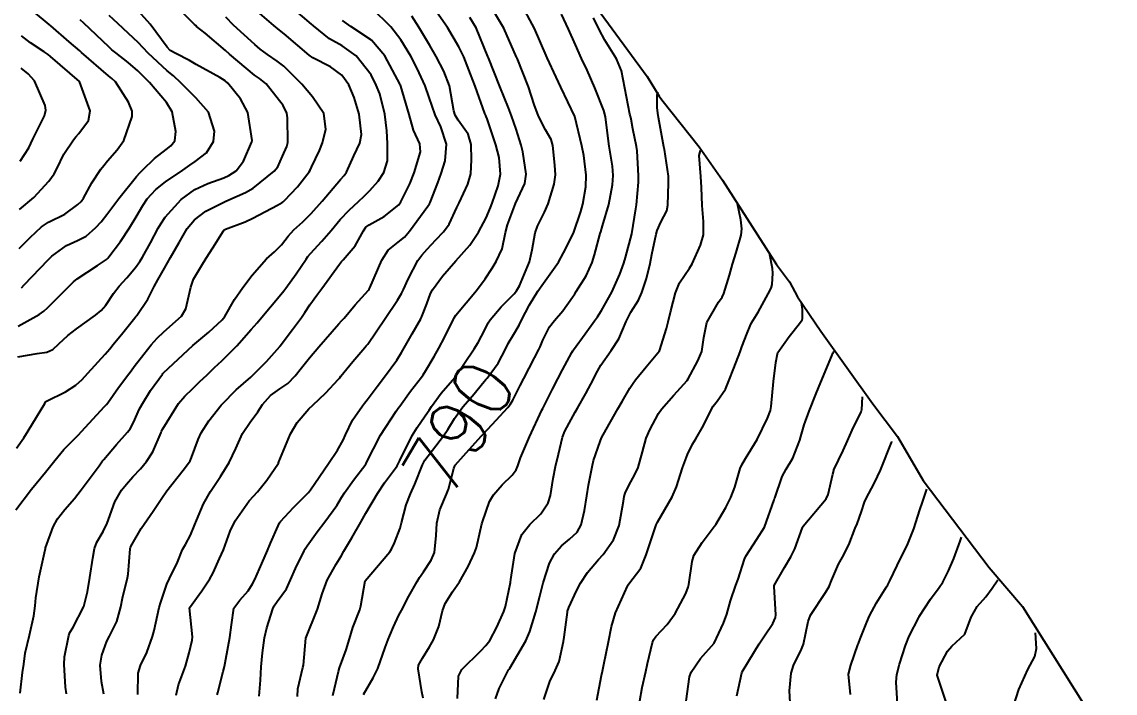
# Model space of a CAD drawing. Header units: metres. Extents: x 307586 to 320046, y 7427249 to 7434250.
# Drawn here: x 318134.6 to 318209.6, y 7431300.6 to 7431346.7 of the extents above; entities that cross this region are included whole.
import ezdxf
from ezdxf.enums import TextEntityAlignment as Align

# ---------------------------------------------------------------- set-up
doc = ezdxf.new("R2010")
doc.units = ezdxf.units.M
doc.header["$MEASUREMENT"] = 0
for name, color, linetype in [('Area', 45, 'Continuous'), ('Cotas', 45, 'Continuous'), ('Curvas de Nivel 1m', 11, 'Continuous'), ('Curvas de Nivel 5m', 15, 'Continuous')]:
    doc.layers.add(name, color=color, linetype=linetype)
doc.styles.add('Style-STANDARD', font='STANDARD.shx')

msp = doc.modelspace()

# ---------------------------------------------------------------- linework, layer by layer
at = {"layer": 'Area'}
msp.add_polyline3d([(318172.898, 7431349.153, 803.988), (318177.447, 7431342.919, 803.649), (318178.276, 7431341.58, 799.099), (318178.468, 7431341.323, 794.149), (318181.028, 7431338.099, 808.138), (318182.611, 7431335.814, 795.259), (318186.318, 7431330.028, 808.178), (318187.218, 7431328.85, 802.849), (318187.769, 7431327.82, 807.199), (318189.366, 7431325.457, 810.708), (318192.925, 7431320.469, 820.938), (318194.623, 7431318.224, 809.199), (318196.376, 7431315.206, 814.669), (318200.922, 7431309.245, 808.078), (318203.189, 7431306.574, 817.078), (318209.553, 7431296.433, 819.821)], dxfattribs=at)
at = {"layer": 'Curvas de Nivel 1m', "flags": 128}
for points, elevation in [([(318134.283, 7431323.685), (318135.604, 7431323.928), (318136.287, 7431324.01), (318136.687, 7431324.198), (318137.11, 7431324.592), (318137.727, 7431325.157), (318138.303, 7431325.616), (318139.614, 7431326.56), (318140.003, 7431326.869), (318140.323, 7431327.242), (318140.849, 7431328.031), (318141.237, 7431328.541), (318141.761, 7431329.123), (318142.356, 7431329.812), (318142.66, 7431330.227), (318142.839, 7431330.525), (318143.378, 7431331.52), (318143.916, 7431332.515), (318144.091, 7431332.818), (318144.401, 7431333.277), (318145.495, 7431334.494), (318146.42, 7431335.164), (318147.32, 7431335.575), (318148.428, 7431335.978), (318148.765, 7431336.122), (318149.259, 7431336.452), (318149.773, 7431337.117), (318150.344, 7431338.441), (318150.361, 7431338.544), (318150.056, 7431340.444), (318149.563, 7431341.383), (318148.7, 7431342.458), (318148.515, 7431342.625), (318148.134, 7431342.847), (318146.526, 7431343.752), (318146.068, 7431344.027), (318145.115, 7431344.501), (318144.738, 7431344.71), (318144.537, 7431344.933), (318143.362, 7431346.522), (318142.566, 7431347.399)], 779), ([(318134.37, 7431331.13), (318135.131, 7431331.87), (318135.917, 7431332.607), (318136.396, 7431332.926), (318137.501, 7431333.49), (318138.408, 7431334.137), (318138.631, 7431334.358), (318138.792, 7431334.576), (318139.375, 7431335.619), (318139.985, 7431336.564), (318140.18, 7431336.82), (318140.442, 7431337.145), (318141.104, 7431337.899), (318141.562, 7431338.544), (318142.125, 7431340.181), (318142.127, 7431340.535), (318141.878, 7431341.153), (318140.977, 7431342.553), (318140.747, 7431342.788), (318140.517, 7431342.979), (318138.654, 7431344.579), (318138.534, 7431344.682), (318137.816, 7431345.311), (318136.551, 7431346.397), (318136.44, 7431346.49), (318136.304, 7431346.604), (318134.574, 7431348.038)], 776), ([(318134.445, 7431300.623), (318134.606, 7431302.039), (318134.698, 7431302.62), (318134.798, 7431303.376), (318135.079, 7431304.615), (318135.392, 7431305.936), (318135.487, 7431306.609), (318135.53, 7431307.16), (318135.76, 7431308.605), (318136.12, 7431310.26), (318136.184, 7431310.538), (318136.197, 7431310.599), (318136.707, 7431312.032), (318137.004, 7431312.591), (318137.522, 7431313.224), (318138.167, 7431313.967), (318138.637, 7431314.573), (318139.86, 7431316.226), (318140.102, 7431316.551), (318140.142, 7431316.603), (318140.195, 7431316.663), (318141.062, 7431317.689), (318141.813, 7431318.534), (318141.993, 7431318.765), (318142.23, 7431319.197), (318142.645, 7431320.12), (318142.851, 7431320.524), (318143.393, 7431321.382), (318144.205, 7431322.511), (318144.234, 7431322.549), (318144.274, 7431322.591), (318146.293, 7431324.48), (318147.388, 7431325.383), (318148.311, 7431326.235), (318148.481, 7431326.457), (318149.156, 7431327.622), (318149.715, 7431328.439), (318150.352, 7431329.306), (318151.344, 7431330.425), (318151.899, 7431330.888), (318152.377, 7431331.37), (318152.823, 7431331.969), (318153.215, 7431332.402), (318153.833, 7431332.962), (318154.404, 7431333.524), (318155.168, 7431334.379), (318156.428, 7431335.859), (318156.666, 7431336.122), (318156.829, 7431336.356), (318157.331, 7431337.47), (318157.745, 7431338.347), (318157.867, 7431338.948), (318157.7, 7431340.348), (318157.369, 7431341.482), (318156.998, 7431342.355), (318156.519, 7431343.018), (318155.736, 7431343.583), (318154.531, 7431344.206), (318154.269, 7431344.393), (318152.547, 7431345.845), (318152.235, 7431346.1), (318151.849, 7431346.421), (318150.569, 7431347.526)], 782), ([(318137.635, 7431300.584), (318137.567, 7431301.027), (318137.471, 7431302.586), (318137.5, 7431303.123), (318137.781, 7431304.583), (318137.857, 7431304.78), (318138.058, 7431305.101), (318138.805, 7431306.569), (318139.071, 7431307.582), (318139.216, 7431308.563), (318139.43, 7431309.874), (318139.543, 7431310.559), (318139.706, 7431310.979), (318140.141, 7431311.723), (318140.409, 7431312.287), (318140.505, 7431312.546), (318140.952, 7431313.755), (318141.401, 7431314.538), (318141.746, 7431314.966), (318142.182, 7431315.453), (318142.693, 7431316.02), (318143.124, 7431316.521), (318143.549, 7431317.171), (318144.119, 7431318.511), (318144.147, 7431318.587), (318144.225, 7431318.745), (318145.32, 7431320.494), (318145.744, 7431320.994), (318146.258, 7431321.498), (318146.76, 7431321.981), (318147.276, 7431322.47), (318147.789, 7431322.953), (318148.283, 7431323.424), (318149.305, 7431324.445), (318150.304, 7431325.559), (318150.697, 7431326.038), (318151.016, 7431326.423), (318151.618, 7431327.122), (318152.336, 7431327.972), (318152.526, 7431328.223), (318152.661, 7431328.407), (318153.376, 7431329.377), (318154.058, 7431330.393), (318154.184, 7431330.573), (318154.369, 7431330.783), (318155.141, 7431331.619), (318155.781, 7431332.369), (318156.4, 7431333.107), (318157.004, 7431333.757), (318157.647, 7431334.348), (318158.041, 7431334.72), (318158.421, 7431335.106), (318159.014, 7431335.747), (318159.398, 7431336.33), (318159.633, 7431337.146), (318159.652, 7431338.328), (318159.595, 7431339.206), (318159.467, 7431340.33), (318159.114, 7431341.724), (318158.878, 7431342.336), (318158.52, 7431343.039), (318157.506, 7431344.35), (318156.54, 7431345.028), (318155.673, 7431345.501), (318154.574, 7431346.39), (318154.553, 7431346.411), (318154.435, 7431346.511), (318152.578, 7431348.083)], 783), ([(318147.959, 7431300.505), (318148.006, 7431300.665), (318148.379, 7431302.104), (318148.46, 7431302.454), (318148.552, 7431302.967), (318148.829, 7431304.448), (318148.936, 7431305.321), (318149.106, 7431306.445), (318149.526, 7431306.994), (318150.091, 7431307.647), (318150.394, 7431308.132), (318150.544, 7431308.426), (318151.027, 7431309.508), (318151.414, 7431310.417), (318151.621, 7431310.925), (318152.148, 7431312.095), (318152.247, 7431312.313), (318152.314, 7431312.408), (318153.201, 7431313.361), (318154.172, 7431314.333), (318154.221, 7431314.389), (318154.353, 7431314.564), (318155.595, 7431316.369), (318156.212, 7431317.283), (318156.595, 7431317.98), (318156.755, 7431318.355), (318157.234, 7431319.348), (318157.936, 7431320.343), (318158.076, 7431320.511), (318158.249, 7431320.743), (318158.932, 7431321.661), (318159.446, 7431322.322), (318160.285, 7431323.473), (318160.609, 7431323.988), (318160.796, 7431324.305), (318161.344, 7431325.263), (318161.923, 7431326.294), (318162.053, 7431326.565), (318162.333, 7431327.321), (318162.594, 7431328.034), (318162.727, 7431328.286), (318163.408, 7431329.223), (318164.339, 7431330.27), (318165.282, 7431331.354), (318165.887, 7431332.248), (318166.403, 7431333.222), (318166.711, 7431333.936), (318166.821, 7431334.236), (318167.231, 7431335.432), (318167.398, 7431336.23), (318167.31, 7431337.376), (318167.086, 7431338.234), (318166.481, 7431340.022), (318166.417, 7431340.175), (318166.385, 7431340.241), (318166.331, 7431340.396), (318165.658, 7431342.253), (318165.348, 7431343.084), (318164.869, 7431344.265), (318164.543, 7431344.95), (318163.759, 7431346.278), (318162.58, 7431347.986)], 787), ([(318153.481, 7431300.395), (318153.483, 7431300.923), (318153.847, 7431302.392), (318153.878, 7431302.548), (318154.053, 7431304.39), (318154.835, 7431306.379), (318155.156, 7431307.441), (318155.496, 7431308.369), (318156.114, 7431309.466), (318156.456, 7431310.021), (318156.651, 7431310.355), (318157.209, 7431311.277), (318157.815, 7431312.343), (318157.936, 7431312.561), (318158.159, 7431312.969), (318158.954, 7431314.328), (318159.449, 7431315.056), (318160.199, 7431316.067), (318160.296, 7431316.214), (318160.346, 7431316.309), (318160.485, 7431316.586), (318161.338, 7431318.299), (318161.672, 7431318.852), (318162.237, 7431319.65), (318162.493, 7431320.034), (318162.661, 7431320.286), (318163.336, 7431321.2), (318164.273, 7431322.27), (318165.594, 7431324.25), (318165.862, 7431324.685), (318166.313, 7431325.548), (318166.54, 7431326.017), (318166.677, 7431326.236), (318167.442, 7431327.119), (318168.341, 7431328.027), (318168.491, 7431328.218), (318168.692, 7431328.562), (318169.385, 7431330.21), (318169.561, 7431331.023), (318169.77, 7431332.206), (318169.94, 7431332.662), (318170.407, 7431333.617), (318170.659, 7431334.196), (318171.087, 7431335.536), (318171.158, 7431336.189), (318171.112, 7431336.852), (318170.982, 7431338.192), (318170.864, 7431338.591), (318170.474, 7431339.266), (318170, 7431340.205), (318169.707, 7431340.995), (318169.306, 7431342.212), (318168.532, 7431344.174), (318168.514, 7431344.22), (318168.5, 7431344.254), (318167.624, 7431346.229), (318166.581, 7431348.007)], 789), ([(318134.159, 7431313.193), (318135.231, 7431314.614), (318136.185, 7431315.782), (318136.553, 7431316.233), (318136.831, 7431316.594), (318137.45, 7431317.342), (318138.216, 7431318.118), (318138.442, 7431318.354), (318138.644, 7431318.574), (318140.24, 7431320.277), (318140.366, 7431320.424), (318140.451, 7431320.548), (318141.203, 7431321.596), (318141.909, 7431322.534), (318142.068, 7431322.739), (318142.278, 7431323.025), (318142.921, 7431323.889), (318143.443, 7431324.519), (318143.841, 7431324.971), (318144.302, 7431325.419), (318145.522, 7431326.492), (318145.819, 7431326.989), (318146.145, 7431328.483), (318146.348, 7431329.019), (318146.894, 7431329.938), (318147.215, 7431330.471), (318147.671, 7431331.169), (318148.391, 7431332.335), (318148.443, 7431332.408), (318148.54, 7431332.459), (318149.882, 7431332.961), (318150.4, 7431333.197), (318152.098, 7431334.103), (318152.412, 7431334.271), (318152.492, 7431334.33), (318152.576, 7431334.408), (318153.472, 7431335.35), (318154.28, 7431336.392), (318154.337, 7431336.488), (318154.438, 7431336.701), (318154.985, 7431337.852), (318155.182, 7431338.379), (318155.412, 7431339.315), (318155.269, 7431340.378), (318154.5, 7431341.533), (318153.774, 7431342.397), (318152.525, 7431343.643), (318152.082, 7431343.97), (318151.402, 7431344.427), (318150.909, 7431344.807), (318150.54, 7431345.118), (318149.092, 7431346.455), (318148.561, 7431346.982)], 781), ([(318134.305, 7431325.796), (318135.753, 7431326.608), (318136.081, 7431326.838), (318136.32, 7431327.066), (318137.09, 7431327.834), (318137.845, 7431328.585), (318138.097, 7431328.831), (318138.347, 7431329.037), (318139.761, 7431329.963), (318140.361, 7431330.378), (318140.454, 7431330.458), (318140.529, 7431330.548), (318141.326, 7431331.599), (318141.953, 7431332.537), (318142.401, 7431333.289), (318142.858, 7431334.076), (318143.162, 7431334.523), (318143.765, 7431335.171), (318144.425, 7431335.699), (318145.595, 7431336.493), (318146.082, 7431336.842), (318146.442, 7431337.091), (318147.236, 7431337.687), (318147.701, 7431338.468), (318147.773, 7431339.164), (318147.376, 7431340.471), (318146.498, 7431341.467), (318145.47, 7431342.496), (318144.976, 7431342.962), (318144.521, 7431343.315), (318143.229, 7431344.523), (318142.54, 7431345.248), (318141.883, 7431345.876), (318141.153, 7431346.551), (318140.561, 7431347.111)], 778), ([(318134.535, 7431328.432), (318134.728, 7431328.624), (318136.36, 7431330.341), (318136.489, 7431330.471), (318136.628, 7431330.597), (318137.636, 7431331.326), (318138.379, 7431331.666), (318138.983, 7431331.972), (318139.637, 7431332.568), (318139.997, 7431332.964), (318140.402, 7431333.456), (318141.223, 7431334.548), (318142.428, 7431336.07), (318142.652, 7431336.307), (318142.872, 7431336.526), (318143.654, 7431337.309), (318144.454, 7431337.925), (318144.793, 7431338.17), (318145.051, 7431338.501), (318145.125, 7431339.156), (318144.868, 7431340.504), (318144.493, 7431341.15), (318143.32, 7431342.522), (318142.521, 7431343.323), (318141.865, 7431343.879), (318141.001, 7431344.553), (318140.741, 7431344.763), (318140.537, 7431344.95), (318138.826, 7431346.577), (318138.557, 7431346.82)], 777), ([(318140.176, 7431300.548), (318140.016, 7431301.42), (318139.926, 7431302.552), (318140.04, 7431303.233), (318140.394, 7431304.202), (318140.57, 7431304.545), (318141.072, 7431305.531), (318141.346, 7431306.537), (318141.467, 7431307.152), (318141.81, 7431308.533), (318141.855, 7431308.783), (318142, 7431310.531), (318142.026, 7431310.63), (318142.128, 7431310.852), (318142.747, 7431311.921), (318143.155, 7431312.52), (318143.571, 7431313.104), (318144.168, 7431313.995), (318144.517, 7431314.505), (318145.629, 7431315.93), (318146.064, 7431316.482), (318146.111, 7431316.565), (318146.197, 7431316.78), (318146.666, 7431318.026), (318146.863, 7431318.474), (318147.386, 7431319.314), (318148.242, 7431320.388), (318148.303, 7431320.459), (318149.274, 7431321.428), (318150.271, 7431322.308), (318150.338, 7431322.363), (318150.411, 7431322.429), (318151.336, 7431323.365), (318152.261, 7431324.41), (318152.276, 7431324.427), (318152.293, 7431324.451), (318153.131, 7431325.575), (318153.746, 7431326.396), (318153.98, 7431326.732), (318154.326, 7431327.25), (318154.798, 7431327.921), (318155.136, 7431328.378), (318156.36, 7431330.059), (318156.492, 7431330.228), (318156.607, 7431330.358), (318157.415, 7431331.312), (318157.988, 7431332.344), (318158.158, 7431332.58), (318158.397, 7431332.752), (318159.406, 7431333.327), (318160.411, 7431334.129), (318160.554, 7431334.318), (318161.174, 7431335.567), (318161.468, 7431336.305), (318161.916, 7431337.757), (318161.862, 7431338.299), (318161.419, 7431339.252), (318161.124, 7431340.31), (318160.562, 7431342.269), (318160.544, 7431342.32), (318160.535, 7431342.342), (318160.514, 7431342.384), (318159.454, 7431344.331), (318158.549, 7431345.409), (318157.129, 7431346.354), (318156.559, 7431346.763)], 784), ([(318145.15, 7431300.493), (318145.307, 7431301.197), (318145.781, 7431302.484), (318146.042, 7431303.387), (318146.257, 7431304.272), (318146.269, 7431304.478), (318146.073, 7431306.48), (318146.908, 7431307.654), (318147.468, 7431308.466), (318147.691, 7431308.88), (318148.117, 7431309.854), (318148.386, 7431310.456), (318148.861, 7431311.731), (318149.193, 7431312.444), (318150.167, 7431313.826), (318150.453, 7431314.145), (318150.722, 7431314.425), (318151.373, 7431315.226), (318152.157, 7431316.41), (318152.17, 7431316.434), (318152.194, 7431316.494), (318152.757, 7431317.863), (318152.989, 7431318.402), (318153.442, 7431319.187), (318154.24, 7431320.126), (318154.519, 7431320.386), (318155.404, 7431321.224), (318156.269, 7431322.131), (318156.376, 7431322.254), (318156.454, 7431322.358), (318157.264, 7431323.369), (318158.099, 7431324.342), (318158.19, 7431324.445), (318158.295, 7431324.573), (318159.49, 7431326.322), (318160.336, 7431327.592), (318160.601, 7431328.046), (318160.733, 7431328.306), (318161.072, 7431329.025), (318161.714, 7431330.3), (318161.994, 7431330.67), (318162.375, 7431331.089), (318162.95, 7431331.719), (318163.489, 7431332.279), (318163.871, 7431332.803), (318164.41, 7431333.929), (318164.559, 7431334.268), (318165.157, 7431335.534), (318165.362, 7431336.256), (318165.397, 7431337.2), (318165.394, 7431338.256), (318165.179, 7431338.968), (318164.48, 7431339.937), (318164.284, 7431340.272), (318164.197, 7431340.563), (318163.893, 7431342.276), (318163.519, 7431343.284), (318162.991, 7431344.285), (318162.544, 7431345.058), (318161.795, 7431346.302), (318161.322, 7431347.061)], 786), ([(318150.831, 7431300.422), (318150.927, 7431301.513), (318150.977, 7431302.421), (318151.073, 7431303.39), (318151.213, 7431304.418), (318151.362, 7431305.115), (318151.773, 7431306.413), (318151.872, 7431306.616), (318152.08, 7431306.905), (318152.719, 7431307.779), (318153, 7431308.401), (318153.325, 7431309.184), (318153.922, 7431310.392), (318153.995, 7431310.522), (318154.128, 7431310.73), (318154.83, 7431311.692), (318155.347, 7431312.372), (318156.164, 7431313.499), (318156.49, 7431314.037), (318156.685, 7431314.355), (318157.303, 7431315.232), (318158.153, 7431316.341), (318158.17, 7431316.373), (318158.204, 7431316.444), (318159.164, 7431318.326), (318160.239, 7431319.965), (318160.384, 7431320.166), (318160.482, 7431320.308), (318161.23, 7431321.329), (318161.972, 7431322.293), (318162.097, 7431322.47), (318162.278, 7431322.767), (318162.847, 7431323.725), (318163.161, 7431324.281), (318163.554, 7431325.028), (318164.181, 7431326.271), (318164.228, 7431326.367), (318164.326, 7431326.542), (318165.745, 7431328.249), (318166.351, 7431329.04), (318166.817, 7431329.777), (318167.108, 7431330.233), (318167.512, 7431331.093), (318167.743, 7431332.227), (318167.874, 7431332.749), (318168.413, 7431334.22), (318169.063, 7431335.585), (318169.145, 7431336.213), (318168.919, 7431337.754), (318168.81, 7431338.217), (318168.474, 7431339.306), (318168.152, 7431340.223), (318167.946, 7431340.771), (318167.357, 7431342.232), (318166.567, 7431344.206), (318166.552, 7431344.24), (318166.534, 7431344.288), (318165.728, 7431346.253), (318165.289, 7431346.978)], 788), ([(318158.006, 7431300.541), (318158.667, 7431301.687), (318158.97, 7431302.326), (318159.494, 7431303.764), (318159.693, 7431304.315), (318159.797, 7431304.573), (318160.066, 7431305.176), (318160.42, 7431305.965), (318160.593, 7431306.305), (318161.114, 7431307.279), (318161.668, 7431308.294), (318161.836, 7431308.562), (318162.11, 7431308.957), (318162.644, 7431309.758), (318162.864, 7431310.283), (318162.977, 7431311.445), (318163.025, 7431312.281), (318163.244, 7431313.197), (318163.694, 7431314.275), (318163.825, 7431314.627), (318164.199, 7431316.03), (318164.255, 7431316.216), (318164.287, 7431316.269), (318164.859, 7431316.91), (318166.059, 7431318.242), (318166.225, 7431318.422), (318167.108, 7431319.358), (318167.888, 7431320.224), (318168.053, 7431320.415), (318168.25, 7431320.724), (318168.752, 7431321.727), (318168.996, 7431322.209), (318169.723, 7431323.634), (318170.018, 7431324.194), (318170.107, 7431324.381), (318170.303, 7431324.844), (318170.756, 7431325.746), (318171.093, 7431326.182), (318171.663, 7431326.844), (318172.339, 7431327.787), (318172.49, 7431328.02), (318172.591, 7431328.168), (318173.269, 7431329.245), (318173.672, 7431330.157), (318173.843, 7431330.683), (318174.236, 7431332.152), (318174.268, 7431332.277), (318174.398, 7431332.681), (318174.815, 7431334.144), (318175.08, 7431335.493), (318175.123, 7431336.14), (318175.08, 7431336.772), (318174.854, 7431338.144), (318174.802, 7431338.48), (318174.599, 7431340.148), (318174.49, 7431340.6), (318173.869, 7431342.156), (318173.336, 7431343.351), (318172.958, 7431344.166), (318172.547, 7431345.09), (318172.054, 7431346.178), (318171.589, 7431347.201)], 791), ([(318162.089, 7431300.289), (318162.009, 7431300.712), (318161.737, 7431302.293), (318161.778, 7431302.55), (318162.04, 7431303.025), (318162.526, 7431303.807), (318162.805, 7431304.282), (318163.157, 7431305.188), (318163.409, 7431306.277), (318163.59, 7431306.773), (318164.096, 7431307.579), (318164.585, 7431308.263), (318165.17, 7431309.311), (318165.618, 7431310.248), (318165.75, 7431310.624), (318166.119, 7431312.241), (318166.154, 7431312.366), (318166.642, 7431313.761), (318166.917, 7431314.233), (318167.502, 7431314.908), (318168.193, 7431315.584), (318168.478, 7431315.937), (318168.583, 7431316.214), (318168.77, 7431316.773), (318169.373, 7431318.203), (318170.241, 7431320.041), (318170.289, 7431320.143), (318170.315, 7431320.189), (318170.966, 7431321.48), (318171.329, 7431322.179), (318171.657, 7431322.799), (318172.291, 7431323.991), (318172.354, 7431324.107), (318172.392, 7431324.169), (318173.203, 7431325.267), (318173.848, 7431326.155), (318174.044, 7431326.435), (318174.33, 7431326.875), (318175.033, 7431328.14), (318175.586, 7431329.363), (318175.863, 7431330.128), (318175.977, 7431330.518), (318176.393, 7431332.12), (318176.685, 7431333.843), (318176.727, 7431334.117), (318176.866, 7431335.686), (318176.87, 7431336.116), (318176.761, 7431337.816), (318176.718, 7431338.117), (318176.475, 7431339.335), (318176.349, 7431339.99), (318176.323, 7431340.122), (318176.276, 7431340.333), (318175.919, 7431342.129), (318175.694, 7431343.301), (318175.356, 7431344.138), (318174.552, 7431345.421), (318174.167, 7431346.154), (318173.782, 7431346.947)], 792), ([(318134.44, 7431337.109), (318135.036, 7431338.04), (318135.327, 7431338.617), (318136.108, 7431340.235), (318136.209, 7431340.604), (318136.159, 7431340.933), (318135.439, 7431342.616), (318135.006, 7431343.111), (318134.522, 7431343.489)], 774), ([(318164.445, 7431300.263), (318164.507, 7431301.781), (318164.739, 7431302.259), (318166.046, 7431303.538), (318166.399, 7431303.887), (318166.664, 7431304.234), (318167.142, 7431305.154), (318167.619, 7431306.225), (318167.736, 7431306.574), (318168.078, 7431308.22), (318168.078, 7431308.245), (318168.105, 7431308.428), (318168.383, 7431310.216), (318168.848, 7431311.504), (318169.411, 7431312.201), (318170.16, 7431312.933), (318170.668, 7431313.685), (318170.823, 7431314.183), (318171.017, 7431315.356), (318171.178, 7431316.18), (318171.373, 7431317.017), (318171.657, 7431318.176), (318171.813, 7431318.588), (318172.235, 7431319.391), (318172.517, 7431319.89), (318172.679, 7431320.166), (318173.247, 7431321.171), (318173.764, 7431322.155), (318173.934, 7431322.496), (318174.283, 7431323.133), (318174.99, 7431324.14), (318175.503, 7431324.934), (318176.013, 7431326.125), (318176.329, 7431326.749), (318176.868, 7431327.584), (318177.098, 7431328.112), (318177.402, 7431329.06), (318177.649, 7431330.107), (318177.768, 7431330.71), (318178.08, 7431332.103), (318178.146, 7431332.352), (318178.401, 7431332.931), (318178.796, 7431333.709), (318178.868, 7431334.095), (318178.929, 7431335.601), (318178.909, 7431336.095), (318178.638, 7431337.922), (318178.608, 7431338.099), (318178.471, 7431338.863), (318178.238, 7431340.102), (318178.188, 7431340.402), (318178.145, 7431340.797), (318178.144, 7431341.645), (318178.203, 7431341.84)], 793), ([(318167.052, 7431300.23), (318167.292, 7431300.949), (318167.946, 7431302.221), (318167.986, 7431302.268), (318168.034, 7431302.336), (318169.134, 7431304.204), (318169.411, 7431304.852), (318169.812, 7431306.194), (318170.094, 7431307.275), (318170.28, 7431308.01), (318170.326, 7431308.188), (318170.75, 7431309.55), (318171.093, 7431310.18), (318171.584, 7431310.723), (318172.138, 7431311.191), (318172.647, 7431311.664), (318172.931, 7431312.162), (318173.161, 7431313.162), (318173.313, 7431314.159), (318173.438, 7431314.903), (318173.674, 7431316.155), (318173.78, 7431316.581), (318174.22, 7431317.895), (318174.323, 7431318.149), (318174.427, 7431318.349), (318175.449, 7431320.132), (318175.742, 7431320.636), (318176.264, 7431321.544), (318176.489, 7431321.898), (318176.654, 7431322.116), (318177.393, 7431322.998), (318178.293, 7431324.1), (318178.776, 7431325.633), (318178.891, 7431326.091), (318179.079, 7431326.842), (318179.397, 7431328.089), (318179.668, 7431328.768), (318180.36, 7431329.775), (318180.545, 7431330.077), (318181.108, 7431331.344), (318181.308, 7431332.066), (318181.324, 7431332.988), (318181.237, 7431334.068), (318181.186, 7431335.314), (318181.135, 7431336.07), (318181.032, 7431337.497), (318181.123, 7431337.85)], 794), ([(318174.003, 7431300.15), (318174.326, 7431301.848), (318174.389, 7431302.145), (318174.492, 7431302.598), (318174.804, 7431304.139), (318175.013, 7431305.192), (318175.285, 7431306.132), (318176.101, 7431307.964), (318176.156, 7431308.066), (318176.199, 7431308.119), (318177.018, 7431309.207), (318177.397, 7431310.107), (318177.572, 7431310.665), (318178.047, 7431312.101), (318178.078, 7431312.177), (318178.155, 7431312.345), (318179.167, 7431314.085), (318179.478, 7431314.786), (318179.882, 7431316.075), (318180.212, 7431316.99), (318180.574, 7431317.712), (318180.783, 7431318.064), (318181.314, 7431318.977), (318181.833, 7431320.054), (318181.988, 7431320.312), (318182.252, 7431320.645), (318182.838, 7431321.47), (318183.059, 7431322.042), (318183.395, 7431322.926), (318183.841, 7431324.035), (318183.954, 7431324.377), (318184.312, 7431325.318), (318184.517, 7431325.83), (318184.612, 7431326.026), (318185.074, 7431326.763), (318185.751, 7431328.009), (318185.95, 7431328.403), (318186.02, 7431328.667), (318186.084, 7431329.427), (318186.058, 7431329.75), (318185.843, 7431330.81)], 796), ([(318176.956, 7431300.11), (318177.106, 7431301.019), (318177.358, 7431302.107), (318177.483, 7431302.662), (318177.813, 7431304.102), (318177.881, 7431304.277), (318178.059, 7431304.501), (318178.827, 7431305.333), (318179.376, 7431306.081), (318180.097, 7431307.453), (318180.269, 7431307.901), (318180.305, 7431308.068), (318180.531, 7431309.654), (318180.664, 7431310.065), (318181.227, 7431310.969), (318182.059, 7431312.051), (318182.099, 7431312.105), (318182.154, 7431312.186), (318182.843, 7431313.366), (318183.2, 7431314.04), (318183.469, 7431314.752), (318183.833, 7431316.034), (318183.945, 7431316.293), (318184.21, 7431316.715), (318184.99, 7431318.019), (318185.712, 7431319.482), (318185.905, 7431320.005), (318185.956, 7431320.296), (318186.112, 7431322.002), (318186.286, 7431323.299), (318186.385, 7431323.906), (318186.419, 7431323.999), (318187.204, 7431325.097), (318187.895, 7431325.984), (318188.078, 7431326.23), (318188.107, 7431326.313), (318188.114, 7431326.934), (318188.033, 7431327.43)], 797), ([(318180.131, 7431300.069), (318180.36, 7431301.735), (318180.478, 7431302.066), (318181.107, 7431302.995), (318182.053, 7431304.05), (318182.689, 7431305.428), (318182.926, 7431306.042), (318183.177, 7431306.954), (318183.543, 7431308.036), (318183.694, 7431308.447), (318184.121, 7431309.807), (318184.223, 7431310.028), (318184.981, 7431311.177), (318185.493, 7431312.01), (318186.172, 7431313.879), (318186.195, 7431313.978), (318186.202, 7431314), (318186.703, 7431315.487), (318186.989, 7431315.992), (318187.456, 7431316.742), (318187.92, 7431317.983), (318187.988, 7431318.219), (318188.234, 7431319.039), (318188.57, 7431319.975), (318189.052, 7431321.177), (318189.368, 7431321.964), (318190.112, 7431323.773), (318190.191, 7431323.952), (318190.227, 7431324.018), (318190.228, 7431324.039), (318190.223, 7431324.05)], 798), ([(318183.605, 7431300.438), (318183.945, 7431302.031), (318183.971, 7431302.093), (318184.035, 7431302.212), (318185.141, 7431304.014), (318185.51, 7431304.559), (318186.074, 7431305.413), (318186.265, 7431305.813), (318186.287, 7431305.998), (318186.157, 7431307.945), (318186.165, 7431307.999), (318186.872, 7431309.236), (318187.317, 7431309.988), (318187.587, 7431310.529), (318188.104, 7431311.98), (318188.119, 7431312.014), (318188.154, 7431312.076), (318189.73, 7431313.957), (318189.878, 7431314.254), (318190.198, 7431315.646), (318190.249, 7431315.903), (318190.262, 7431315.949), (318190.89, 7431317.27), (318191.191, 7431317.94), (318191.508, 7431318.66), (318192.129, 7431319.931), (318192.166, 7431320.009), (318192.176, 7431320.067), (318192.233, 7431320.96)], 799), ([(318191.408, 7431300.54), (318191.271, 7431301.938), (318191.42, 7431302.555), (318191.911, 7431303.931), (318191.946, 7431304.04), (318192.059, 7431304.349), (318192.518, 7431305.484), (318192.714, 7431305.924), (318193.183, 7431306.828), (318193.875, 7431307.912), (318193.966, 7431308.05), (318194.107, 7431308.327), (318194.857, 7431309.899), (318195.277, 7431310.751), (318195.736, 7431311.886), (318196.166, 7431313.199), (318196.331, 7431313.718), (318196.543, 7431314.338), (318196.633, 7431314.61)], 801), ([(318194.623, 7431299.901), (318194.538, 7431301.39), (318194.578, 7431301.902), (318194.762, 7431302.621), (318195.168, 7431303.893), (318195.422, 7431304.53), (318196.082, 7431305.821), (318196.103, 7431305.86), (318196.114, 7431305.88), (318196.883, 7431307.084), (318197.481, 7431307.866), (318197.728, 7431308.242), (318198.114, 7431309.018), (318198.48, 7431309.855), (318198.93, 7431311.059), (318199.023, 7431311.33)], 802), ([(318198.003, 7431299.86), (318197.352, 7431301.867), (318197.481, 7431302.423), (318198.049, 7431303.511), (318198.35, 7431303.856), (318199.235, 7431304.673), (318199.683, 7431305.836), (318200.09, 7431306.568), (318200.685, 7431307.237), (318201.126, 7431307.82), (318201.513, 7431308.41)], 803), ([(318202.596, 7431299.804), (318202.953, 7431300.871), (318203.361, 7431301.797), (318203.574, 7431302.258), (318204.047, 7431303.15), (318204.151, 7431303.69), (318204.083, 7431304.77)], 804)]:
    msp.add_lwpolyline(points, dxfattribs=dict(at, elevation=elevation))
at = {"layer": 'Curvas de Nivel 5m', "flags": 128}
for points, elevation in [([(318134.205, 7431317.429), (318134.692, 7431318.147), (318135.002, 7431318.618), (318136.135, 7431320.495), (318136.185, 7431320.601), (318136.214, 7431320.63), (318136.244, 7431320.646), (318137.549, 7431321.292), (318138.261, 7431321.752), (318138.694, 7431322.146), (318139.089, 7431322.568), (318140.286, 7431323.871), (318140.591, 7431324.246), (318140.836, 7431324.545), (318141.501, 7431325.338), (318142.311, 7431326.365), (318142.387, 7431326.454), (318142.446, 7431326.529), (318143.195, 7431327.656), (318143.632, 7431328.517), (318143.882, 7431328.98), (318144.356, 7431329.778), (318144.77, 7431330.504), (318145.344, 7431331.53), (318145.907, 7431332.487), (318146.399, 7431333.1), (318147.186, 7431333.692), (318148.411, 7431334.305), (318148.518, 7431334.353), (318148.751, 7431334.457), (318149.9, 7431334.963), (318150.421, 7431335.264), (318151.862, 7431336.419), (318152.116, 7431336.737), (318152.449, 7431337.458), (318152.75, 7431338.115), (318152.819, 7431338.406), (318152.794, 7431340.093), (318152.738, 7431340.407), (318152.491, 7431340.938), (318151.332, 7431342.428), (318150.864, 7431342.783), (318150.519, 7431343.023), (318148.808, 7431344.457), (318148.535, 7431344.696), (318147.128, 7431345.893), (318146.552, 7431346.361), (318146.487, 7431346.415), (318146.413, 7431346.482), (318144.58, 7431348.331)], 780), ([(318142.525, 7431300.525), (318142.543, 7431302.007), (318142.706, 7431302.523), (318143.148, 7431303.413), (318143.531, 7431304.515), (318143.638, 7431304.934), (318143.993, 7431306.511), (318144.011, 7431306.574), (318144.077, 7431306.789), (318144.51, 7431308.091), (318144.698, 7431308.501), (318145.238, 7431309.617), (318145.594, 7431310.488), (318145.78, 7431310.833), (318146.138, 7431311.471), (318146.435, 7431312.191), (318146.537, 7431312.476), (318147.013, 7431313.623), (318147.503, 7431314.467), (318147.769, 7431314.872), (318148.183, 7431315.492), (318148.789, 7431316.451), (318149.245, 7431317.407), (318149.707, 7431318.438), (318150.231, 7431319.218), (318150.742, 7431319.92), (318151.062, 7431320.422), (318151.616, 7431321.053), (318152.259, 7431321.51), (318152.799, 7431321.87), (318153.314, 7431322.4), (318153.734, 7431322.939), (318154.285, 7431323.621), (318154.934, 7431324.38), (318156.309, 7431325.961), (318156.497, 7431326.172), (318156.661, 7431326.357), (318157.419, 7431327.257), (318158.342, 7431328.275), (318158.386, 7431328.339), (318158.424, 7431328.42), (318159.257, 7431330.331), (318159.69, 7431331.01), (318160.381, 7431331.552), (318160.807, 7431331.893), (318161.153, 7431332.309), (318162.41, 7431334.04), (318162.517, 7431334.184), (318162.568, 7431334.288), (318163.085, 7431335.631), (318163.323, 7431336.281), (318163.601, 7431337.129), (318163.687, 7431338.278), (318163.293, 7431339.464), (318162.916, 7431340.286), (318162.501, 7431341.489), (318162.218, 7431342.294), (318161.684, 7431343.462), (318161.238, 7431344.309), (318160.55, 7431345.446), (318159.866, 7431346.327), (318158.576, 7431347.611)], 785), ([(318155.905, 7431300.461), (318156.012, 7431300.95), (318156.274, 7431302.112), (318156.351, 7431302.357), (318156.806, 7431303.591), (318157.034, 7431304.35), (318157.277, 7431305.135), (318157.748, 7431306.343), (318157.822, 7431306.606), (318158.103, 7431308.34), (318159.793, 7431310.315), (318159.926, 7431310.513), (318160.132, 7431310.932), (318160.502, 7431311.952), (318160.597, 7431312.306), (318160.928, 7431313.54), (318161.212, 7431314.3), (318161.514, 7431314.966), (318162.04, 7431316.292), (318162.206, 7431316.598), (318163.489, 7431318.277), (318163.789, 7431318.713), (318164.235, 7431319.455), (318164.818, 7431320.261), (318165.478, 7431321.029), (318166.269, 7431321.994), (318166.38, 7431322.13), (318166.476, 7431322.238), (318167.244, 7431323.27), (318167.742, 7431324.226), (318167.923, 7431324.599), (318168.308, 7431325.252), (318168.671, 7431325.861), (318168.846, 7431326.212), (318169.385, 7431327.256), (318169.952, 7431328.196), (318170.349, 7431328.755), (318171.381, 7431330.185), (318171.724, 7431330.828), (318172.393, 7431332.17), (318172.907, 7431333.666), (318173.038, 7431334.164), (318173.243, 7431335.35), (318173.282, 7431336.162), (318173.111, 7431337.509), (318172.968, 7431338.165), (318172.483, 7431340.17), (318171.522, 7431342.185), (318171.206, 7431342.876), (318170.603, 7431344.199), (318170.535, 7431344.36), (318169.721, 7431346.208), (318168.752, 7431348.047)], 790), ([(318134.405, 7431333.805), (318135.384, 7431334.615), (318136.424, 7431335.734), (318136.783, 7431336.242), (318136.968, 7431336.595), (318137.446, 7431337.592), (318138.105, 7431338.584), (318138.266, 7431338.781), (318138.467, 7431339.019), (318139.139, 7431339.91), (318139.261, 7431340.572), (318138.513, 7431342.58), (318136.53, 7431344.298), (318136.362, 7431344.433), (318136.094, 7431344.607), (318135.155, 7431345.237), (318134.544, 7431345.702)], 775), ([(318170.363, 7431300.186), (318170.784, 7431301.42), (318171.146, 7431302.179), (318171.414, 7431302.801), (318171.708, 7431304.173), (318171.753, 7431304.477), (318171.979, 7431306.171), (318171.998, 7431306.257), (318172.086, 7431306.495), (318172.615, 7431307.648), (318172.877, 7431308.162), (318173.373, 7431308.894), (318174.119, 7431309.784), (318174.431, 7431310.145), (318175.135, 7431311.138), (318175.537, 7431312.129), (318175.837, 7431313.792), (318175.887, 7431314.124), (318175.952, 7431314.348), (318176.184, 7431314.835), (318176.637, 7431315.675), (318176.829, 7431316.114), (318177.138, 7431317.187), (318177.387, 7431318.108), (318177.641, 7431318.694), (318178.24, 7431319.799), (318178.444, 7431320.097), (318179.275, 7431321.067), (318180.187, 7431322.071), (318180.274, 7431322.192), (318180.937, 7431323.413), (318181.203, 7431324.061), (318181.337, 7431325.031), (318181.538, 7431326.058), (318182.337, 7431327.453), (318182.594, 7431327.794), (318182.715, 7431328.046), (318183.093, 7431329.306), (318183.299, 7431330.041), (318183.56, 7431330.853), (318183.913, 7431332.035), (318183.958, 7431332.474), (318183.88, 7431333.088), (318183.653, 7431334.19)], 795), ([(318187.27, 7431299.987), (318187.221, 7431300.782), (318187.327, 7431301.987), (318187.494, 7431302.529), (318188.05, 7431303.649), (318188.182, 7431303.978), (318188.503, 7431305.547), (318188.666, 7431305.971), (318189.677, 7431307.535), (318189.937, 7431307.952), (318190.107, 7431308.349), (318190.583, 7431309.481), (318190.853, 7431309.943), (318191.279, 7431310.795), (318191.726, 7431311.934), (318191.856, 7431312.233), (318192.165, 7431313.089), (318192.365, 7431313.734), (318192.451, 7431313.927), (318193.051, 7431315.06), (318193.456, 7431315.917), (318194.222, 7431317.818), (318194.243, 7431317.868), (318194.243, 7431317.88)], 800)]:
    msp.add_lwpolyline(points, dxfattribs=dict(at, elevation=elevation))

# ---------------------------------------------------------------- texts
at = {"layer": 'Cotas', "style": 'Style-STANDARD'}
msp.add_text('790', height=4, rotation=59.49216, dxfattribs=at).set_placement((318164.546, 7431318.862, 790), align=Align.MIDDLE_CENTER)

doc.saveas('drawing.dxf')
